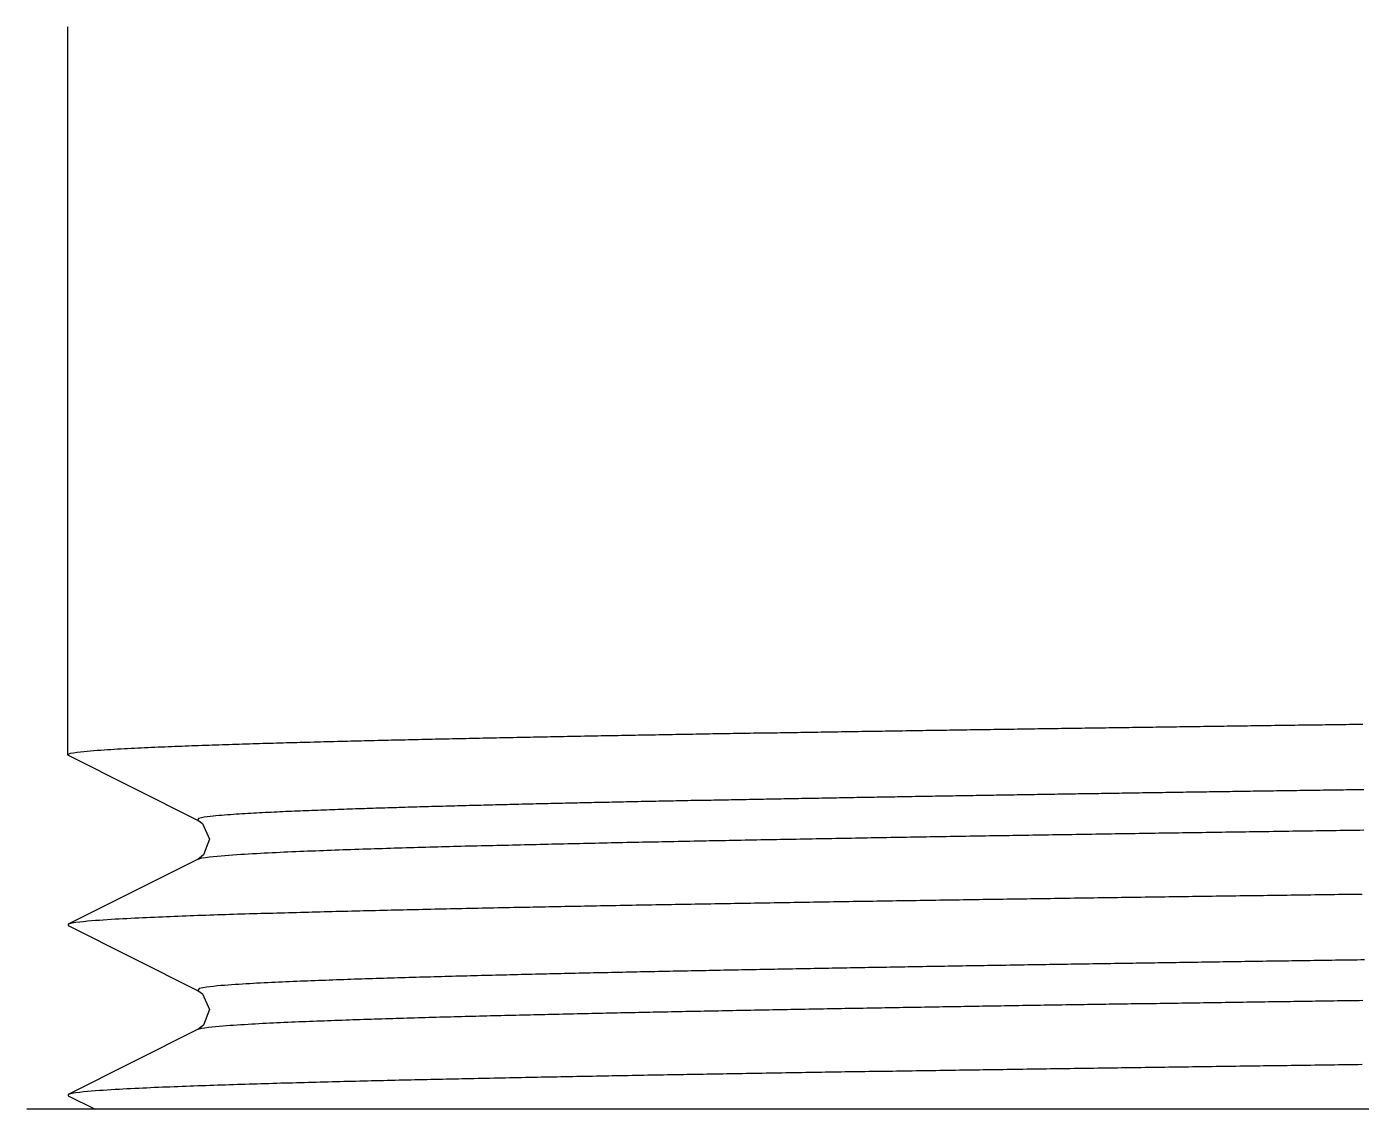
# Model space of a CAD drawing. Header units: millimetres. Extents: x 0 to 3800, y -67 to 2530.
# Drawn here: x 2301.56 to 2313.63, y 910.78 to 920.58 of the extents above; entities that cross this region are included whole.
import ezdxf

# ---------------------------------------------------------------- set-up
doc = ezdxf.new("R2010")
doc.units = ezdxf.units.MM
doc.layers.add('내부선 및 부속', color=4, linetype='Continuous')

msp = doc.modelspace()

# ---------------------------------------------------------------- linework, layer by layer
at = {"layer": '내부선 및 부속', "linetype": 'Continuous'}
for p, q in [((2301.924, 920.576), (2301.924, 913.993)), ((2301.93, 913.987), (2301.924, 913.993)), ((2301.93, 913.987), (2303.102, 913.4)), ((2303.102, 913.045), (2301.93, 912.459)), ((2301.93, 912.459), (2301.93, 912.447)), ((2301.93, 912.447), (2303.102, 911.86)), ((2303.102, 911.505), (2301.93, 910.919)), ((2301.93, 910.919), (2301.93, 910.907)), ((2301.93, 910.907), (2302.174, 910.785)), ((2343.354, 910.785), (2301.556, 910.785))]:
    msp.add_line(p, q, dxfattribs=at)
at = {"layer": '내부선 및 부속', "linetype": 'Continuous', "flags": 128}
for points in [[(2301.924, 913.992), (2301.951, 914.005), (2301.98, 914.01), (2302.011, 914.015), (2302.042, 914.018), (2302.073, 914.022), (2302.103, 914.024), (2302.133, 914.027), (2302.164, 914.03), (2302.194, 914.032), (2302.225, 914.034), (2302.255, 914.036), (2302.286, 914.038), (2302.316, 914.04), (2302.347, 914.042), (2302.378, 914.044), (2302.408, 914.045), (2302.439, 914.047), (2302.469, 914.049), (2302.5, 914.05), (2302.53, 914.052), (2302.561, 914.053), (2302.591, 914.055), (2302.622, 914.056), (2302.653, 914.058), (2302.683, 914.059), (2302.714, 914.06), (2302.744, 914.062), (2302.775, 914.063), (2302.806, 914.064), (2302.836, 914.065), (2302.867, 914.067), (2302.897, 914.068), (2302.928, 914.069), (2302.958, 914.07), (2302.989, 914.071), (2303.02, 914.072), (2303.05, 914.074), (2303.081, 914.075), (2303.111, 914.076), (2303.142, 914.077), (2303.173, 914.078), (2303.203, 914.079), (2303.234, 914.08), (2303.264, 914.081), (2303.295, 914.082), (2303.326, 914.083), (2303.356, 914.084), (2303.387, 914.085), (2303.417, 914.086), (2303.448, 914.087), (2303.479, 914.088), (2303.509, 914.089), (2303.54, 914.09), (2303.57, 914.091), (2303.601, 914.092), (2303.632, 914.093), (2303.662, 914.094), (2303.693, 914.095), (2303.723, 914.095), (2303.754, 914.096), (2303.784, 914.097), (2303.815, 914.098), (2303.846, 914.099), (2303.876, 914.1), (2303.907, 914.101), (2303.937, 914.102), (2303.968, 914.102), (2303.999, 914.103), (2304.029, 914.104), (2304.06, 914.105), (2304.09, 914.106), (2304.121, 914.106), (2304.152, 914.107), (2304.182, 914.108), (2304.213, 914.109), (2304.243, 914.11), (2304.274, 914.11), (2304.305, 914.111), (2304.335, 914.112), (2304.366, 914.113), (2304.396, 914.114), (2304.427, 914.114), (2304.458, 914.115), (2304.488, 914.116), (2304.519, 914.117), (2304.549, 914.117), (2304.58, 914.118), (2304.611, 914.119), (2304.641, 914.12), (2304.672, 914.12), (2304.702, 914.121), (2304.733, 914.122), (2304.764, 914.122), (2304.794, 914.123), (2304.825, 914.124), (2304.856, 914.125), (2304.886, 914.125), (2304.917, 914.126), (2304.947, 914.127), (2304.978, 914.127), (2304.978, 914.127), (2305.009, 914.128), (2305.039, 914.129), (2305.07, 914.13), (2305.1, 914.13), (2305.131, 914.131), (2305.162, 914.132), (2305.192, 914.132), (2305.223, 914.133), (2305.253, 914.134), (2305.284, 914.134), (2305.315, 914.135), (2305.345, 914.136), (2305.376, 914.136), (2305.406, 914.137), (2305.437, 914.138), (2305.468, 914.138), (2305.498, 914.139), (2305.529, 914.139), (2305.559, 914.14), (2305.59, 914.141), (2305.621, 914.141), (2305.651, 914.142), (2305.682, 914.143), (2305.712, 914.143), (2305.743, 914.144), (2305.774, 914.145), (2305.804, 914.145), (2305.835, 914.146), (2305.865, 914.146), (2305.896, 914.147), (2305.927, 914.148), (2305.957, 914.148), (2305.988, 914.149), (2306.018, 914.15), (2306.049, 914.15), (2306.08, 914.151), (2306.11, 914.151), (2306.141, 914.152), (2306.171, 914.153), (2306.202, 914.153), (2306.233, 914.154), (2306.263, 914.154), (2306.294, 914.155), (2306.324, 914.156), (2306.355, 914.156), (2306.386, 914.157), (2306.416, 914.157), (2306.447, 914.158), (2306.478, 914.158), (2306.508, 914.159), (2306.539, 914.16), (2306.569, 914.16), (2306.6, 914.161), (2306.631, 914.161), (2306.661, 914.162), (2306.692, 914.162), (2306.722, 914.163), (2306.753, 914.164), (2306.784, 914.164), (2306.814, 914.165), (2306.845, 914.165), (2306.875, 914.166), (2306.906, 914.166), (2306.937, 914.167), (2306.967, 914.168), (2306.998, 914.168), (2307.028, 914.169), (2307.059, 914.169), (2307.09, 914.17), (2307.12, 914.17), (2307.151, 914.171), (2307.181, 914.171), (2307.212, 914.172), (2307.243, 914.172), (2307.273, 914.173), (2307.304, 914.174), (2307.334, 914.174), (2307.365, 914.175), (2307.396, 914.175), (2307.426, 914.176), (2307.457, 914.176), (2307.488, 914.177), (2307.518, 914.177), (2307.549, 914.178), (2307.579, 914.178), (2307.61, 914.179), (2307.641, 914.179), (2307.671, 914.18), (2307.702, 914.181), (2307.732, 914.181), (2307.763, 914.182), (2307.794, 914.182), (2307.824, 914.183), (2307.855, 914.183), (2307.885, 914.184), (2307.916, 914.184), (2307.947, 914.185), (2307.977, 914.185), (2308.008, 914.186), (2308.038, 914.186), (2308.038, 914.186), (2308.069, 914.187), (2308.1, 914.187), (2308.13, 914.188), (2308.161, 914.188), (2308.191, 914.189), (2308.222, 914.189), (2308.253, 914.19), (2308.283, 914.19), (2308.314, 914.191), (2308.344, 914.191), (2308.375, 914.192), (2308.406, 914.192), (2308.436, 914.193), (2308.467, 914.193), (2308.498, 914.194), (2308.528, 914.194), (2308.559, 914.195), (2308.589, 914.195), (2308.62, 914.196), (2308.651, 914.196), (2308.681, 914.197), (2308.712, 914.197), (2308.742, 914.198), (2308.773, 914.198), (2308.804, 914.199), (2308.834, 914.199), (2308.865, 914.2), (2308.895, 914.2), (2308.926, 914.201), (2308.957, 914.201), (2308.987, 914.202), (2309.018, 914.202), (2309.048, 914.203), (2309.079, 914.203), (2309.11, 914.204), (2309.14, 914.204), (2309.171, 914.205), (2309.201, 914.205), (2309.232, 914.206), (2309.263, 914.206), (2309.293, 914.206), (2309.324, 914.207), (2309.355, 914.207), (2309.385, 914.208), (2309.416, 914.208), (2309.446, 914.209), (2309.477, 914.209), (2309.508, 914.21), (2309.538, 914.21), (2309.569, 914.211), (2309.599, 914.211), (2309.63, 914.212), (2309.661, 914.212), (2309.691, 914.213), (2309.722, 914.213), (2309.752, 914.214), (2309.783, 914.214), (2309.814, 914.214), (2309.844, 914.215), (2309.875, 914.215), (2309.905, 914.216), (2309.936, 914.216), (2309.967, 914.217), (2309.997, 914.217), (2310.028, 914.218), (2310.058, 914.218), (2310.089, 914.219), (2310.12, 914.219), (2310.15, 914.22), (2310.181, 914.22), (2310.211, 914.22), (2310.242, 914.221), (2310.273, 914.221), (2310.303, 914.222), (2310.334, 914.222), (2310.365, 914.223), (2310.395, 914.223), (2310.426, 914.224), (2310.456, 914.224), (2310.487, 914.224), (2310.518, 914.225), (2310.548, 914.225), (2310.579, 914.226), (2310.609, 914.226), (2310.64, 914.227), (2310.671, 914.227), (2310.701, 914.228), (2310.732, 914.228), (2310.762, 914.229), (2310.793, 914.229), (2310.824, 914.229), (2310.854, 914.23), (2310.885, 914.23), (2310.915, 914.231), (2310.946, 914.231), (2310.977, 914.232), (2311.007, 914.232), (2311.038, 914.232), (2311.069, 914.233), (2311.099, 914.233), (2311.099, 914.233), (2311.13, 914.234), (2311.16, 914.234), (2311.191, 914.235), (2311.222, 914.235), (2311.252, 914.236), (2311.283, 914.236), (2311.313, 914.236), (2311.344, 914.237), (2311.375, 914.237), (2311.405, 914.238), (2311.436, 914.238), (2311.466, 914.239), (2311.497, 914.239), (2311.528, 914.239), (2311.558, 914.24), (2311.589, 914.24), (2311.619, 914.241), (2311.65, 914.241), (2311.681, 914.242), (2311.711, 914.242), (2311.742, 914.242), (2311.772, 914.243), (2311.803, 914.243), (2311.834, 914.244), (2311.864, 914.244), (2311.895, 914.245), (2311.926, 914.245), (2311.956, 914.245), (2311.987, 914.246), (2312.017, 914.246), (2312.048, 914.247), (2312.079, 914.247), (2312.109, 914.248), (2312.14, 914.248), (2312.17, 914.248), (2312.201, 914.249), (2312.232, 914.249), (2312.262, 914.25), (2312.293, 914.25), (2312.323, 914.251), (2312.354, 914.251), (2312.385, 914.251), (2312.415, 914.252), (2312.446, 914.252), (2312.476, 914.253), (2312.507, 914.253), (2312.538, 914.253), (2312.568, 914.254), (2312.599, 914.254), (2312.629, 914.255), (2312.66, 914.255), (2312.691, 914.256), (2312.721, 914.256), (2312.752, 914.256), (2312.783, 914.257), (2312.813, 914.257), (2312.844, 914.258), (2312.874, 914.258), (2312.905, 914.258), (2312.936, 914.259), (2312.966, 914.259), (2312.997, 914.26), (2313.027, 914.26), (2313.058, 914.261), (2313.089, 914.261), (2313.119, 914.261), (2313.15, 914.262), (2313.18, 914.262), (2313.211, 914.263), (2313.242, 914.263), (2313.272, 914.263), (2313.303, 914.264), (2313.333, 914.264), (2313.364, 914.265), (2313.395, 914.265), (2313.425, 914.265), (2313.456, 914.266), (2313.487, 914.266), (2313.517, 914.267), (2313.548, 914.267), (2313.578, 914.267), (2313.609, 914.268), (2313.64, 914.268)], [(2313.65, 913.675), (2313.624, 913.675), (2313.598, 913.674), (2313.571, 913.674), (2313.545, 913.674), (2313.519, 913.673), (2313.492, 913.673), (2313.466, 913.672), (2313.44, 913.672), (2313.413, 913.672), (2313.387, 913.671), (2313.361, 913.671), (2313.334, 913.67), (2313.308, 913.67), (2313.281, 913.67), (2313.255, 913.669), (2313.229, 913.669), (2313.202, 913.669), (2313.176, 913.668), (2313.15, 913.668), (2313.123, 913.667), (2313.097, 913.667), (2313.071, 913.667), (2313.044, 913.666), (2313.018, 913.666), (2312.991, 913.666), (2312.965, 913.665), (2312.939, 913.665), (2312.912, 913.664), (2312.886, 913.664), (2312.86, 913.664), (2312.833, 913.663), (2312.807, 913.663), (2312.781, 913.662), (2312.754, 913.662), (2312.728, 913.662), (2312.702, 913.661), (2312.675, 913.661), (2312.649, 913.661), (2312.622, 913.66), (2312.596, 913.66), (2312.57, 913.659), (2312.543, 913.659), (2312.517, 913.659), (2312.491, 913.658), (2312.464, 913.658), (2312.438, 913.657), (2312.412, 913.657), (2312.385, 913.657), (2312.359, 913.656), (2312.332, 913.656), (2312.306, 913.655), (2312.28, 913.655), (2312.253, 913.655), (2312.227, 913.654), (2312.201, 913.654), (2312.174, 913.654), (2312.148, 913.653), (2312.122, 913.653), (2312.095, 913.652), (2312.069, 913.652), (2312.043, 913.652), (2312.016, 913.651), (2311.99, 913.651), (2311.963, 913.65), (2311.937, 913.65), (2311.911, 913.65), (2311.911, 913.65), (2311.884, 913.649), (2311.858, 913.649), (2311.832, 913.648), (2311.805, 913.648), (2311.779, 913.648), (2311.753, 913.647), (2311.726, 913.647), (2311.7, 913.646), (2311.673, 913.646), (2311.647, 913.646), (2311.621, 913.645), (2311.594, 913.645), (2311.568, 913.644), (2311.542, 913.644), (2311.515, 913.644), (2311.489, 913.643), (2311.463, 913.643), (2311.436, 913.642), (2311.41, 913.642), (2311.384, 913.642), (2311.357, 913.641), (2311.331, 913.641), (2311.304, 913.64), (2311.278, 913.64), (2311.252, 913.639), (2311.225, 913.639), (2311.199, 913.639), (2311.173, 913.638), (2311.146, 913.638), (2311.12, 913.637), (2311.094, 913.637), (2311.067, 913.637), (2311.041, 913.636), (2311.015, 913.636), (2310.988, 913.635), (2310.962, 913.635), (2310.935, 913.635), (2310.909, 913.634), (2310.883, 913.634), (2310.856, 913.633), (2310.83, 913.633), (2310.804, 913.632), (2310.777, 913.632), (2310.751, 913.632), (2310.725, 913.631), (2310.698, 913.631), (2310.672, 913.63), (2310.645, 913.63), (2310.619, 913.63), (2310.593, 913.629), (2310.566, 913.629), (2310.54, 913.628), (2310.514, 913.628), (2310.487, 913.627), (2310.461, 913.627), (2310.435, 913.627), (2310.408, 913.626), (2310.382, 913.626), (2310.356, 913.625), (2310.329, 913.625), (2310.303, 913.624), (2310.276, 913.624), (2310.25, 913.624), (2310.224, 913.623), (2310.197, 913.623), (2310.171, 913.622), (2310.145, 913.622), (2310.118, 913.621), (2310.092, 913.621), (2310.066, 913.621), (2310.039, 913.62), (2310.013, 913.62), (2309.987, 913.619), (2309.96, 913.619), (2309.934, 913.618), (2309.907, 913.618), (2309.881, 913.617), (2309.855, 913.617), (2309.828, 913.617), (2309.802, 913.616), (2309.776, 913.616), (2309.749, 913.615), (2309.723, 913.615), (2309.697, 913.614), (2309.67, 913.614), (2309.644, 913.614), (2309.617, 913.613), (2309.591, 913.613), (2309.565, 913.612), (2309.538, 913.612), (2309.512, 913.611), (2309.486, 913.611), (2309.459, 913.61), (2309.433, 913.61), (2309.407, 913.609), (2309.38, 913.609), (2309.354, 913.609), (2309.328, 913.608), (2309.301, 913.608), (2309.275, 913.607), (2309.275, 913.607), (2309.248, 913.607), (2309.222, 913.606), (2309.196, 913.606), (2309.169, 913.605), (2309.143, 913.605), (2309.117, 913.604), (2309.09, 913.604), (2309.064, 913.604), (2309.038, 913.603), (2309.011, 913.603), (2308.985, 913.602), (2308.959, 913.602), (2308.932, 913.601), (2308.906, 913.601), (2308.879, 913.6), (2308.853, 913.6), (2308.827, 913.599), (2308.8, 913.599), (2308.774, 913.598), (2308.748, 913.598), (2308.721, 913.597), (2308.695, 913.597), (2308.669, 913.596), (2308.642, 913.596), (2308.616, 913.596), (2308.59, 913.595), (2308.563, 913.595), (2308.537, 913.594), (2308.51, 913.594), (2308.484, 913.593), (2308.458, 913.593), (2308.431, 913.592), (2308.405, 913.592), (2308.379, 913.591), (2308.352, 913.591), (2308.326, 913.59), (2308.3, 913.59), (2308.273, 913.589), (2308.247, 913.589), (2308.221, 913.588), (2308.194, 913.588), (2308.168, 913.587), (2308.141, 913.587), (2308.115, 913.586), (2308.089, 913.586), (2308.062, 913.585), (2308.036, 913.585), (2308.01, 913.584), (2307.983, 913.584), (2307.957, 913.583), (2307.931, 913.583), (2307.904, 913.582), (2307.878, 913.582), (2307.852, 913.581), (2307.825, 913.581), (2307.799, 913.58), (2307.772, 913.58), (2307.746, 913.579), (2307.72, 913.579), (2307.693, 913.578), (2307.667, 913.578), (2307.641, 913.577), (2307.614, 913.577), (2307.588, 913.576), (2307.562, 913.576), (2307.535, 913.575), (2307.509, 913.575), (2307.482, 913.574), (2307.456, 913.573), (2307.43, 913.573), (2307.403, 913.572), (2307.377, 913.572), (2307.351, 913.571), (2307.324, 913.571), (2307.298, 913.57), (2307.272, 913.57), (2307.245, 913.569), (2307.219, 913.569), (2307.193, 913.568), (2307.166, 913.568), (2307.14, 913.567), (2307.114, 913.567), (2307.087, 913.566), (2307.061, 913.565), (2307.034, 913.565), (2307.008, 913.564), (2306.982, 913.564), (2306.955, 913.563), (2306.929, 913.563), (2306.903, 913.562), (2306.876, 913.562), (2306.85, 913.561), (2306.824, 913.56), (2306.797, 913.56), (2306.771, 913.559), (2306.745, 913.559), (2306.718, 913.558), (2306.692, 913.558), (2306.665, 913.557), (2306.639, 913.556), (2306.639, 913.556), (2306.613, 913.556), (2306.586, 913.555), (2306.56, 913.555), (2306.534, 913.554), (2306.507, 913.553), (2306.481, 913.553), (2306.455, 913.552), (2306.428, 913.552), (2306.402, 913.551), (2306.376, 913.551), (2306.349, 913.55), (2306.323, 913.549), (2306.296, 913.549), (2306.27, 913.548), (2306.244, 913.547), (2306.217, 913.547), (2306.191, 913.546), (2306.165, 913.546), (2306.138, 913.545), (2306.112, 913.544), (2306.086, 913.544), (2306.059, 913.543), (2306.033, 913.543), (2306.007, 913.542), (2305.98, 913.541), (2305.954, 913.541), (2305.927, 913.54), (2305.901, 913.539), (2305.875, 913.539), (2305.848, 913.538), (2305.822, 913.537), (2305.796, 913.537), (2305.769, 913.536), (2305.743, 913.535), (2305.717, 913.535), (2305.69, 913.534), (2305.664, 913.533), (2305.638, 913.533), (2305.611, 913.532), (2305.585, 913.531), (2305.559, 913.531), (2305.532, 913.53), (2305.506, 913.529), (2305.479, 913.529), (2305.453, 913.528), (2305.427, 913.527), (2305.4, 913.527), (2305.374, 913.526), (2305.348, 913.525), (2305.321, 913.524), (2305.295, 913.524), (2305.269, 913.523), (2305.242, 913.522), (2305.216, 913.522), (2305.19, 913.521), (2305.163, 913.52), (2305.137, 913.519), (2305.111, 913.519), (2305.084, 913.518), (2305.058, 913.517), (2305.031, 913.516), (2305.005, 913.516), (2304.979, 913.515), (2304.952, 913.514), (2304.926, 913.513), (2304.9, 913.512), (2304.873, 913.512), (2304.847, 913.511), (2304.821, 913.51), (2304.794, 913.509), (2304.768, 913.508), (2304.742, 913.508), (2304.715, 913.507), (2304.689, 913.506), (2304.663, 913.505), (2304.636, 913.504), (2304.61, 913.503), (2304.584, 913.502), (2304.557, 913.502), (2304.531, 913.501), (2304.504, 913.5), (2304.478, 913.499), (2304.452, 913.498), (2304.425, 913.497), (2304.399, 913.496), (2304.373, 913.495), (2304.346, 913.494), (2304.32, 913.493), (2304.294, 913.492), (2304.267, 913.491), (2304.241, 913.49), (2304.215, 913.489), (2304.188, 913.488), (2304.162, 913.487), (2304.136, 913.486), (2304.109, 913.485), (2304.083, 913.484), (2304.057, 913.483), (2304.03, 913.482), (2304.004, 913.481), (2304.004, 913.481), (2303.978, 913.48), (2303.951, 913.479), (2303.925, 913.478), (2303.899, 913.477), (2303.872, 913.475), (2303.846, 913.474), (2303.82, 913.473), (2303.793, 913.472), (2303.767, 913.47), (2303.741, 913.469), (2303.714, 913.468), (2303.688, 913.467), (2303.662, 913.465), (2303.635, 913.464), (2303.609, 913.462), (2303.583, 913.461), (2303.556, 913.459), (2303.53, 913.458), (2303.504, 913.456), (2303.477, 913.454), (2303.451, 913.453), (2303.425, 913.451), (2303.398, 913.449), (2303.372, 913.447), (2303.346, 913.445), (2303.32, 913.443), (2303.293, 913.441), (2303.267, 913.438), (2303.241, 913.436), (2303.215, 913.433), (2303.189, 913.43), (2303.162, 913.426), (2303.136, 913.421), (2303.111, 913.416), (2303.103, 913.4), (2303.103, 913.4)], [(2303.103, 913.4), (2303.147, 913.368), (2303.21, 913.227), (2303.154, 913.085), (2303.103, 913.045)], [(2313.65, 913.308), (2313.614, 913.307), (2313.578, 913.307), (2313.543, 913.306), (2313.507, 913.306), (2313.471, 913.305), (2313.436, 913.305), (2313.4, 913.304), (2313.364, 913.304), (2313.329, 913.303), (2313.293, 913.303), (2313.258, 913.302), (2313.222, 913.302), (2313.186, 913.301), (2313.151, 913.301), (2313.115, 913.3), (2313.079, 913.3), (2313.044, 913.299), (2313.008, 913.299), (2312.972, 913.298), (2312.937, 913.297), (2312.901, 913.297), (2312.865, 913.296), (2312.83, 913.296), (2312.794, 913.295), (2312.758, 913.295), (2312.723, 913.294), (2312.687, 913.294), (2312.652, 913.293), (2312.616, 913.293), (2312.58, 913.292), (2312.545, 913.292), (2312.509, 913.291), (2312.473, 913.291), (2312.438, 913.29), (2312.402, 913.29), (2312.366, 913.289), (2312.331, 913.289), (2312.295, 913.288), (2312.259, 913.288), (2312.224, 913.287), (2312.188, 913.286), (2312.152, 913.286), (2312.117, 913.285), (2312.081, 913.285), (2312.046, 913.284), (2312.01, 913.284), (2311.974, 913.283), (2311.939, 913.283), (2311.903, 913.282), (2311.867, 913.282), (2311.832, 913.281), (2311.796, 913.281), (2311.76, 913.28), (2311.76, 913.28), (2311.725, 913.279), (2311.689, 913.279), (2311.653, 913.278), (2311.618, 913.278), (2311.582, 913.277), (2311.546, 913.277), (2311.511, 913.276), (2311.475, 913.276), (2311.44, 913.275), (2311.404, 913.275), (2311.368, 913.274), (2311.333, 913.273), (2311.297, 913.273), (2311.261, 913.272), (2311.226, 913.272), (2311.19, 913.271), (2311.154, 913.271), (2311.119, 913.27), (2311.083, 913.27), (2311.047, 913.269), (2311.012, 913.268), (2310.976, 913.268), (2310.94, 913.267), (2310.905, 913.267), (2310.869, 913.266), (2310.834, 913.266), (2310.798, 913.265), (2310.762, 913.265), (2310.727, 913.264), (2310.691, 913.263), (2310.655, 913.263), (2310.62, 913.262), (2310.584, 913.262), (2310.548, 913.261), (2310.513, 913.261), (2310.477, 913.26), (2310.441, 913.259), (2310.406, 913.259), (2310.37, 913.258), (2310.334, 913.258), (2310.299, 913.257), (2310.263, 913.257), (2310.228, 913.256), (2310.192, 913.255), (2310.156, 913.255), (2310.121, 913.254), (2310.085, 913.254), (2310.049, 913.253), (2310.014, 913.252), (2309.978, 913.252), (2309.942, 913.251), (2309.907, 913.251), (2309.871, 913.25), (2309.835, 913.249), (2309.8, 913.249), (2309.764, 913.248), (2309.728, 913.248), (2309.693, 913.247), (2309.657, 913.246), (2309.622, 913.246), (2309.586, 913.245), (2309.55, 913.245), (2309.515, 913.244), (2309.479, 913.243), (2309.443, 913.243), (2309.408, 913.242), (2309.372, 913.242), (2309.336, 913.241), (2309.301, 913.24), (2309.265, 913.24), (2309.229, 913.239), (2309.194, 913.239), (2309.158, 913.238), (2309.122, 913.237), (2309.087, 913.237), (2309.051, 913.236), (2309.016, 913.235), (2308.98, 913.235), (2308.944, 913.234), (2308.909, 913.234), (2308.873, 913.233), (2308.837, 913.232), (2308.802, 913.232), (2308.766, 913.231), (2308.73, 913.23), (2308.695, 913.23), (2308.659, 913.229), (2308.623, 913.228), (2308.588, 913.228), (2308.552, 913.227), (2308.517, 913.226), (2308.481, 913.226), (2308.445, 913.225), (2308.41, 913.225), (2308.374, 913.224), (2308.338, 913.223), (2308.303, 913.223), (2308.267, 913.222), (2308.231, 913.221), (2308.196, 913.221), (2308.196, 913.221), (2308.16, 913.22), (2308.124, 913.219), (2308.089, 913.219), (2308.053, 913.218), (2308.017, 913.217), (2307.982, 913.216), (2307.946, 913.216), (2307.911, 913.215), (2307.875, 913.214), (2307.839, 913.214), (2307.804, 913.213), (2307.768, 913.212), (2307.732, 913.212), (2307.697, 913.211), (2307.661, 913.21), (2307.625, 913.21), (2307.59, 913.209), (2307.554, 913.208), (2307.518, 913.207), (2307.483, 913.207), (2307.447, 913.206), (2307.412, 913.205), (2307.376, 913.205), (2307.34, 913.204), (2307.305, 913.203), (2307.269, 913.202), (2307.233, 913.202), (2307.198, 913.201), (2307.162, 913.2), (2307.126, 913.2), (2307.091, 913.199), (2307.055, 913.198), (2307.019, 913.197), (2306.984, 913.197), (2306.948, 913.196), (2306.913, 913.195), (2306.877, 913.194), (2306.841, 913.194), (2306.806, 913.193), (2306.77, 913.192), (2306.734, 913.191), (2306.699, 913.19), (2306.663, 913.19), (2306.627, 913.189), (2306.592, 913.188), (2306.556, 913.187), (2306.52, 913.186), (2306.485, 913.186), (2306.449, 913.185), (2306.414, 913.184), (2306.378, 913.183), (2306.342, 913.182), (2306.307, 913.182), (2306.271, 913.181), (2306.235, 913.18), (2306.2, 913.179), (2306.164, 913.178), (2306.128, 913.178), (2306.093, 913.177), (2306.057, 913.176), (2306.021, 913.175), (2305.986, 913.174), (2305.95, 913.173), (2305.915, 913.172), (2305.879, 913.172), (2305.843, 913.171), (2305.808, 913.17), (2305.772, 913.169), (2305.736, 913.168), (2305.701, 913.167), (2305.665, 913.166), (2305.629, 913.165), (2305.594, 913.164), (2305.558, 913.163), (2305.522, 913.163), (2305.487, 913.162), (2305.451, 913.161), (2305.416, 913.16), (2305.38, 913.159), (2305.344, 913.158), (2305.309, 913.157), (2305.273, 913.156), (2305.237, 913.155), (2305.202, 913.154), (2305.166, 913.153), (2305.13, 913.152), (2305.095, 913.151), (2305.059, 913.15), (2305.024, 913.149), (2304.988, 913.148), (2304.952, 913.147), (2304.917, 913.146), (2304.881, 913.145), (2304.845, 913.143), (2304.81, 913.142), (2304.774, 913.141), (2304.738, 913.14), (2304.703, 913.139), (2304.667, 913.138), (2304.632, 913.137), (2304.632, 913.137), (2304.596, 913.136), (2304.56, 913.134), (2304.525, 913.133), (2304.489, 913.132), (2304.453, 913.131), (2304.418, 913.13), (2304.382, 913.128), (2304.347, 913.127), (2304.311, 913.126), (2304.275, 913.124), (2304.24, 913.123), (2304.204, 913.122), (2304.168, 913.12), (2304.133, 913.119), (2304.097, 913.118), (2304.062, 913.116), (2304.026, 913.115), (2303.99, 913.113), (2303.955, 913.112), (2303.919, 913.11), (2303.883, 913.109), (2303.848, 913.107), (2303.812, 913.105), (2303.777, 913.104), (2303.741, 913.102), (2303.705, 913.1), (2303.67, 913.098), (2303.634, 913.096), (2303.599, 913.094), (2303.563, 913.092), (2303.527, 913.09), (2303.492, 913.088), (2303.456, 913.086), (2303.421, 913.083), (2303.385, 913.081), (2303.349, 913.078), (2303.314, 913.075), (2303.278, 913.072), (2303.243, 913.069), (2303.208, 913.065), (2303.172, 913.06), (2303.137, 913.055), (2303.103, 913.045), (2303.103, 913.045)], [(2313.636, 912.728), (2313.6, 912.728), (2313.564, 912.727), (2313.529, 912.727), (2313.493, 912.726), (2313.457, 912.726), (2313.422, 912.726), (2313.386, 912.725), (2313.35, 912.725), (2313.315, 912.724), (2313.279, 912.724), (2313.243, 912.723), (2313.207, 912.723), (2313.172, 912.722), (2313.136, 912.722), (2313.1, 912.721), (2313.065, 912.721), (2313.029, 912.72), (2312.993, 912.72), (2312.957, 912.719), (2312.922, 912.719), (2312.886, 912.718), (2312.85, 912.718), (2312.815, 912.717), (2312.779, 912.717), (2312.743, 912.716), (2312.708, 912.716), (2312.672, 912.715), (2312.636, 912.715), (2312.6, 912.714), (2312.565, 912.714), (2312.529, 912.714), (2312.493, 912.713), (2312.458, 912.713), (2312.422, 912.712), (2312.386, 912.712), (2312.351, 912.711), (2312.315, 912.711), (2312.279, 912.71), (2312.243, 912.71), (2312.208, 912.709), (2312.172, 912.709), (2312.136, 912.708), (2312.101, 912.708), (2312.065, 912.707), (2312.029, 912.707), (2311.993, 912.706), (2311.958, 912.706), (2311.922, 912.705), (2311.886, 912.705), (2311.851, 912.704), (2311.815, 912.704), (2311.779, 912.703), (2311.744, 912.703), (2311.744, 912.703), (2311.708, 912.702), (2311.672, 912.702), (2311.636, 912.701), (2311.601, 912.701), (2311.565, 912.7), (2311.529, 912.7), (2311.494, 912.699), (2311.458, 912.699), (2311.422, 912.698), (2311.387, 912.698), (2311.351, 912.697), (2311.315, 912.697), (2311.279, 912.696), (2311.244, 912.696), (2311.208, 912.695), (2311.172, 912.695), (2311.137, 912.694), (2311.101, 912.694), (2311.065, 912.693), (2311.03, 912.693), (2310.994, 912.692), (2310.958, 912.692), (2310.922, 912.691), (2310.887, 912.69), (2310.851, 912.69), (2310.815, 912.689), (2310.78, 912.689), (2310.744, 912.688), (2310.708, 912.688), (2310.672, 912.687), (2310.637, 912.687), (2310.601, 912.686), (2310.565, 912.686), (2310.53, 912.685), (2310.494, 912.685), (2310.458, 912.684), (2310.423, 912.684), (2310.387, 912.683), (2310.351, 912.683), (2310.315, 912.682), (2310.28, 912.682), (2310.244, 912.681), (2310.208, 912.681), (2310.173, 912.68), (2310.137, 912.68), (2310.101, 912.679), (2310.066, 912.678), (2310.03, 912.678), (2309.994, 912.677), (2309.958, 912.677), (2309.923, 912.676), (2309.887, 912.676), (2309.851, 912.675), (2309.816, 912.675), (2309.78, 912.674), (2309.744, 912.674), (2309.708, 912.673), (2309.673, 912.673), (2309.637, 912.672), (2309.601, 912.671), (2309.566, 912.671), (2309.53, 912.67), (2309.494, 912.67), (2309.459, 912.669), (2309.423, 912.669), (2309.387, 912.668), (2309.351, 912.668), (2309.316, 912.667), (2309.28, 912.666), (2309.244, 912.666), (2309.209, 912.665), (2309.173, 912.665), (2309.137, 912.664), (2309.102, 912.664), (2309.066, 912.663), (2309.03, 912.663), (2308.994, 912.662), (2308.959, 912.661), (2308.923, 912.661), (2308.887, 912.66), (2308.852, 912.66), (2308.816, 912.659), (2308.78, 912.659), (2308.745, 912.658), (2308.709, 912.657), (2308.673, 912.657), (2308.637, 912.656), (2308.602, 912.656), (2308.566, 912.655), (2308.53, 912.655), (2308.495, 912.654), (2308.459, 912.653), (2308.423, 912.653), (2308.388, 912.652), (2308.352, 912.652), (2308.316, 912.651), (2308.28, 912.65), (2308.245, 912.65), (2308.209, 912.649), (2308.173, 912.649), (2308.173, 912.649), (2308.138, 912.648), (2308.102, 912.647), (2308.066, 912.647), (2308.03, 912.646), (2307.995, 912.646), (2307.959, 912.645), (2307.923, 912.644), (2307.888, 912.644), (2307.852, 912.643), (2307.816, 912.643), (2307.781, 912.642), (2307.745, 912.641), (2307.709, 912.641), (2307.673, 912.64), (2307.638, 912.64), (2307.602, 912.639), (2307.566, 912.638), (2307.531, 912.638), (2307.495, 912.637), (2307.459, 912.636), (2307.424, 912.636), (2307.388, 912.635), (2307.352, 912.635), (2307.316, 912.634), (2307.281, 912.633), (2307.245, 912.633), (2307.209, 912.632), (2307.174, 912.631), (2307.138, 912.631), (2307.102, 912.63), (2307.067, 912.63), (2307.031, 912.629), (2306.995, 912.628), (2306.959, 912.628), (2306.924, 912.627), (2306.888, 912.626), (2306.852, 912.626), (2306.817, 912.625), (2306.781, 912.624), (2306.745, 912.624), (2306.71, 912.623), (2306.674, 912.622), (2306.638, 912.622), (2306.602, 912.621), (2306.567, 912.62), (2306.531, 912.62), (2306.495, 912.619), (2306.46, 912.618), (2306.424, 912.618), (2306.388, 912.617), (2306.353, 912.616), (2306.317, 912.616), (2306.281, 912.615), (2306.245, 912.614), (2306.21, 912.613), (2306.174, 912.613), (2306.138, 912.612), (2306.103, 912.611), (2306.067, 912.611), (2306.031, 912.61), (2305.996, 912.609), (2305.96, 912.609), (2305.924, 912.608), (2305.888, 912.607), (2305.853, 912.606), (2305.817, 912.606), (2305.781, 912.605), (2305.746, 912.604), (2305.71, 912.603), (2305.674, 912.603), (2305.639, 912.602), (2305.603, 912.601), (2305.567, 912.6), (2305.531, 912.6), (2305.496, 912.599), (2305.46, 912.598), (2305.424, 912.597), (2305.389, 912.597), (2305.353, 912.596), (2305.317, 912.595), (2305.282, 912.594), (2305.246, 912.594), (2305.21, 912.593), (2305.174, 912.592), (2305.139, 912.591), (2305.103, 912.59), (2305.067, 912.59), (2305.032, 912.589), (2304.996, 912.588), (2304.96, 912.587), (2304.925, 912.586), (2304.889, 912.586), (2304.853, 912.585), (2304.817, 912.584), (2304.782, 912.583), (2304.746, 912.582), (2304.71, 912.581), (2304.675, 912.581), (2304.639, 912.58), (2304.603, 912.579), (2304.603, 912.579), (2304.568, 912.578), (2304.532, 912.577), (2304.496, 912.576), (2304.461, 912.575), (2304.425, 912.574), (2304.389, 912.574), (2304.353, 912.573), (2304.318, 912.572), (2304.282, 912.571), (2304.246, 912.57), (2304.211, 912.569), (2304.175, 912.568), (2304.139, 912.567), (2304.104, 912.566), (2304.068, 912.565), (2304.032, 912.564), (2303.997, 912.563), (2303.961, 912.562), (2303.925, 912.561), (2303.889, 912.56), (2303.854, 912.559), (2303.818, 912.558), (2303.782, 912.557), (2303.747, 912.556), (2303.711, 912.555), (2303.675, 912.554), (2303.64, 912.553), (2303.604, 912.552), (2303.568, 912.551), (2303.533, 912.55), (2303.497, 912.549), (2303.461, 912.548), (2303.425, 912.547), (2303.39, 912.545), (2303.354, 912.544), (2303.318, 912.543), (2303.283, 912.542), (2303.247, 912.541), (2303.211, 912.54), (2303.176, 912.538), (2303.14, 912.537), (2303.104, 912.536), (2303.069, 912.534), (2303.033, 912.533), (2302.997, 912.532), (2302.962, 912.53), (2302.926, 912.529), (2302.89, 912.528), (2302.854, 912.526), (2302.819, 912.525), (2302.783, 912.523), (2302.747, 912.522), (2302.712, 912.52), (2302.676, 912.519), (2302.64, 912.517), (2302.605, 912.516), (2302.569, 912.514), (2302.533, 912.512), (2302.498, 912.51), (2302.462, 912.508), (2302.426, 912.507), (2302.391, 912.505), (2302.355, 912.503), (2302.32, 912.5), (2302.284, 912.498), (2302.248, 912.496), (2302.213, 912.493), (2302.177, 912.491), (2302.141, 912.488), (2302.106, 912.485), (2302.07, 912.481), (2302.035, 912.477), (2302, 912.473), (2301.964, 912.468), (2301.93, 912.458), (2301.93, 912.458)], [(2313.655, 912.135), (2313.622, 912.135), (2313.59, 912.134), (2313.557, 912.134), (2313.524, 912.133), (2313.491, 912.133), (2313.459, 912.132), (2313.426, 912.132), (2313.393, 912.132), (2313.36, 912.131), (2313.328, 912.131), (2313.295, 912.13), (2313.262, 912.13), (2313.229, 912.129), (2313.197, 912.129), (2313.164, 912.128), (2313.131, 912.128), (2313.098, 912.127), (2313.066, 912.127), (2313.033, 912.126), (2313, 912.126), (2312.968, 912.125), (2312.935, 912.125), (2312.902, 912.124), (2312.869, 912.124), (2312.837, 912.123), (2312.804, 912.123), (2312.771, 912.123), (2312.738, 912.122), (2312.706, 912.122), (2312.673, 912.121), (2312.64, 912.121), (2312.607, 912.12), (2312.575, 912.12), (2312.542, 912.119), (2312.509, 912.119), (2312.476, 912.118), (2312.444, 912.118), (2312.411, 912.117), (2312.378, 912.117), (2312.345, 912.116), (2312.345, 912.116), (2312.313, 912.116), (2312.28, 912.115), (2312.247, 912.115), (2312.215, 912.114), (2312.182, 912.114), (2312.149, 912.113), (2312.116, 912.113), (2312.084, 912.112), (2312.051, 912.112), (2312.018, 912.111), (2311.985, 912.111), (2311.953, 912.11), (2311.92, 912.11), (2311.887, 912.109), (2311.854, 912.109), (2311.822, 912.108), (2311.789, 912.108), (2311.756, 912.107), (2311.723, 912.107), (2311.691, 912.106), (2311.658, 912.106), (2311.625, 912.105), (2311.592, 912.105), (2311.56, 912.104), (2311.527, 912.104), (2311.494, 912.103), (2311.462, 912.103), (2311.429, 912.102), (2311.396, 912.102), (2311.363, 912.101), (2311.331, 912.101), (2311.298, 912.1), (2311.265, 912.1), (2311.232, 912.099), (2311.2, 912.099), (2311.167, 912.098), (2311.134, 912.098), (2311.101, 912.097), (2311.069, 912.097), (2311.036, 912.096), (2311.003, 912.096), (2310.97, 912.095), (2310.938, 912.095), (2310.905, 912.094), (2310.872, 912.094), (2310.839, 912.093), (2310.807, 912.093), (2310.774, 912.092), (2310.741, 912.092), (2310.709, 912.091), (2310.676, 912.091), (2310.643, 912.09), (2310.61, 912.09), (2310.578, 912.089), (2310.545, 912.089), (2310.512, 912.088), (2310.479, 912.087), (2310.447, 912.087), (2310.414, 912.086), (2310.381, 912.086), (2310.348, 912.085), (2310.316, 912.085), (2310.283, 912.084), (2310.25, 912.084), (2310.217, 912.083), (2310.185, 912.083), (2310.152, 912.082), (2310.119, 912.082), (2310.086, 912.081), (2310.054, 912.081), (2310.021, 912.08), (2309.988, 912.079), (2309.956, 912.079), (2309.923, 912.078), (2309.89, 912.078), (2309.857, 912.077), (2309.825, 912.077), (2309.792, 912.076), (2309.759, 912.076), (2309.726, 912.075), (2309.694, 912.075), (2309.661, 912.074), (2309.628, 912.073), (2309.595, 912.073), (2309.563, 912.072), (2309.53, 912.072), (2309.497, 912.071), (2309.464, 912.071), (2309.432, 912.07), (2309.399, 912.07), (2309.366, 912.069), (2309.333, 912.068), (2309.301, 912.068), (2309.268, 912.067), (2309.235, 912.067), (2309.203, 912.066), (2309.17, 912.066), (2309.137, 912.065), (2309.104, 912.064), (2309.072, 912.064), (2309.072, 912.064), (2309.039, 912.063), (2309.006, 912.063), (2308.973, 912.062), (2308.941, 912.062), (2308.908, 912.061), (2308.875, 912.06), (2308.842, 912.06), (2308.81, 912.059), (2308.777, 912.059), (2308.744, 912.058), (2308.711, 912.057), (2308.679, 912.057), (2308.646, 912.056), (2308.613, 912.056), (2308.581, 912.055), (2308.548, 912.054), (2308.515, 912.054), (2308.482, 912.053), (2308.45, 912.053), (2308.417, 912.052), (2308.384, 912.051), (2308.351, 912.051), (2308.319, 912.05), (2308.286, 912.05), (2308.253, 912.049), (2308.22, 912.048), (2308.188, 912.048), (2308.155, 912.047), (2308.122, 912.047), (2308.089, 912.046), (2308.057, 912.045), (2308.024, 912.045), (2307.991, 912.044), (2307.959, 912.043), (2307.926, 912.043), (2307.893, 912.042), (2307.86, 912.042), (2307.828, 912.041), (2307.795, 912.04), (2307.762, 912.04), (2307.729, 912.039), (2307.697, 912.038), (2307.664, 912.038), (2307.631, 912.037), (2307.598, 912.037), (2307.566, 912.036), (2307.533, 912.035), (2307.5, 912.035), (2307.467, 912.034), (2307.435, 912.033), (2307.402, 912.033), (2307.369, 912.032), (2307.337, 912.031), (2307.304, 912.031), (2307.271, 912.03), (2307.238, 912.029), (2307.206, 912.029), (2307.173, 912.028), (2307.14, 912.027), (2307.107, 912.027), (2307.075, 912.026), (2307.042, 912.025), (2307.009, 912.025), (2306.976, 912.024), (2306.944, 912.023), (2306.911, 912.022), (2306.878, 912.022), (2306.845, 912.021), (2306.813, 912.02), (2306.78, 912.02), (2306.747, 912.019), (2306.715, 912.018), (2306.682, 912.018), (2306.649, 912.017), (2306.616, 912.016), (2306.584, 912.015), (2306.551, 912.015), (2306.518, 912.014), (2306.485, 912.013), (2306.453, 912.012), (2306.42, 912.012), (2306.387, 912.011), (2306.354, 912.01), (2306.322, 912.009), (2306.289, 912.009), (2306.256, 912.008), (2306.224, 912.007), (2306.191, 912.006), (2306.158, 912.006), (2306.125, 912.005), (2306.093, 912.004), (2306.06, 912.003), (2306.027, 912.003), (2305.994, 912.002), (2305.962, 912.001), (2305.929, 912), (2305.896, 911.999), (2305.863, 911.999), (2305.831, 911.998), (2305.798, 911.997), (2305.798, 911.997), (2305.765, 911.996), (2305.733, 911.995), (2305.7, 911.995), (2305.667, 911.994), (2305.634, 911.993), (2305.602, 911.992), (2305.569, 911.991), (2305.536, 911.99), (2305.503, 911.989), (2305.471, 911.989), (2305.438, 911.988), (2305.405, 911.987), (2305.372, 911.986), (2305.34, 911.985), (2305.307, 911.984), (2305.274, 911.983), (2305.242, 911.982), (2305.209, 911.981), (2305.176, 911.981), (2305.143, 911.98), (2305.111, 911.979), (2305.078, 911.978), (2305.045, 911.977), (2305.012, 911.976), (2304.98, 911.975), (2304.947, 911.974), (2304.914, 911.973), (2304.881, 911.972), (2304.849, 911.971), (2304.816, 911.97), (2304.783, 911.969), (2304.751, 911.968), (2304.718, 911.967), (2304.685, 911.966), (2304.652, 911.965), (2304.62, 911.964), (2304.587, 911.963), (2304.554, 911.962), (2304.522, 911.961), (2304.489, 911.959), (2304.456, 911.958), (2304.423, 911.957), (2304.391, 911.956), (2304.358, 911.955), (2304.325, 911.954), (2304.292, 911.953), (2304.26, 911.951), (2304.227, 911.95), (2304.194, 911.949), (2304.162, 911.948), (2304.129, 911.946), (2304.096, 911.945), (2304.063, 911.944), (2304.031, 911.942), (2303.998, 911.941), (2303.965, 911.94), (2303.933, 911.938), (2303.9, 911.937), (2303.867, 911.935), (2303.834, 911.934), (2303.802, 911.932), (2303.769, 911.931), (2303.736, 911.929), (2303.704, 911.927), (2303.671, 911.926), (2303.638, 911.924), (2303.606, 911.922), (2303.573, 911.92), (2303.54, 911.919), (2303.507, 911.917), (2303.475, 911.914), (2303.442, 911.912), (2303.409, 911.91), (2303.377, 911.908), (2303.344, 911.905), (2303.311, 911.903), (2303.279, 911.9), (2303.246, 911.896), (2303.214, 911.893), (2303.181, 911.889), (2303.149, 911.884), (2303.117, 911.877), (2303.103, 911.86), (2303.103, 911.86)], [(2303.103, 911.86), (2303.147, 911.828), (2303.21, 911.687), (2303.154, 911.545), (2303.103, 911.505)], [(2313.64, 911.768), (2313.607, 911.767), (2313.575, 911.767), (2313.542, 911.766), (2313.509, 911.766), (2313.476, 911.765), (2313.444, 911.765), (2313.411, 911.765), (2313.378, 911.764), (2313.345, 911.764), (2313.313, 911.763), (2313.28, 911.763), (2313.247, 911.762), (2313.214, 911.762), (2313.182, 911.761), (2313.149, 911.761), (2313.116, 911.76), (2313.084, 911.76), (2313.051, 911.759), (2313.018, 911.759), (2312.985, 911.758), (2312.953, 911.758), (2312.92, 911.757), (2312.887, 911.757), (2312.854, 911.756), (2312.822, 911.756), (2312.789, 911.756), (2312.756, 911.755), (2312.723, 911.755), (2312.691, 911.754), (2312.658, 911.754), (2312.625, 911.753), (2312.592, 911.753), (2312.56, 911.752), (2312.527, 911.752), (2312.494, 911.751), (2312.461, 911.751), (2312.429, 911.75), (2312.396, 911.75), (2312.363, 911.749), (2312.363, 911.749), (2312.331, 911.749), (2312.298, 911.748), (2312.265, 911.748), (2312.232, 911.747), (2312.2, 911.747), (2312.167, 911.746), (2312.134, 911.746), (2312.101, 911.745), (2312.069, 911.745), (2312.036, 911.744), (2312.003, 911.744), (2311.97, 911.743), (2311.938, 911.743), (2311.905, 911.742), (2311.872, 911.742), (2311.839, 911.741), (2311.807, 911.741), (2311.774, 911.74), (2311.741, 911.74), (2311.708, 911.739), (2311.676, 911.739), (2311.643, 911.738), (2311.61, 911.738), (2311.578, 911.737), (2311.545, 911.737), (2311.512, 911.736), (2311.479, 911.736), (2311.447, 911.735), (2311.414, 911.735), (2311.381, 911.734), (2311.348, 911.734), (2311.316, 911.733), (2311.283, 911.733), (2311.25, 911.732), (2311.217, 911.732), (2311.185, 911.731), (2311.152, 911.731), (2311.119, 911.73), (2311.086, 911.73), (2311.054, 911.729), (2311.021, 911.729), (2310.988, 911.728), (2310.955, 911.728), (2310.923, 911.727), (2310.89, 911.727), (2310.857, 911.726), (2310.825, 911.726), (2310.792, 911.725), (2310.759, 911.725), (2310.726, 911.724), (2310.694, 911.724), (2310.661, 911.723), (2310.628, 911.723), (2310.595, 911.722), (2310.563, 911.722), (2310.53, 911.721), (2310.497, 911.72), (2310.464, 911.72), (2310.432, 911.719), (2310.399, 911.719), (2310.366, 911.718), (2310.333, 911.718), (2310.301, 911.717), (2310.268, 911.717), (2310.235, 911.716), (2310.202, 911.716), (2310.17, 911.715), (2310.137, 911.715), (2310.104, 911.714), (2310.072, 911.714), (2310.039, 911.713), (2310.006, 911.712), (2309.973, 911.712), (2309.941, 911.711), (2309.908, 911.711), (2309.875, 911.71), (2309.842, 911.71), (2309.81, 911.709), (2309.777, 911.709), (2309.744, 911.708), (2309.711, 911.708), (2309.679, 911.707), (2309.646, 911.706), (2309.613, 911.706), (2309.58, 911.705), (2309.548, 911.705), (2309.515, 911.704), (2309.482, 911.704), (2309.449, 911.703), (2309.417, 911.703), (2309.384, 911.702), (2309.351, 911.701), (2309.319, 911.701), (2309.286, 911.7), (2309.253, 911.7), (2309.22, 911.699), (2309.188, 911.699), (2309.155, 911.698), (2309.122, 911.697), (2309.089, 911.697), (2309.089, 911.697), (2309.057, 911.696), (2309.024, 911.696), (2308.991, 911.695), (2308.958, 911.695), (2308.926, 911.694), (2308.893, 911.693), (2308.86, 911.693), (2308.827, 911.692), (2308.795, 911.692), (2308.762, 911.691), (2308.729, 911.69), (2308.697, 911.69), (2308.664, 911.689), (2308.631, 911.689), (2308.598, 911.688), (2308.566, 911.688), (2308.533, 911.687), (2308.5, 911.686), (2308.467, 911.686), (2308.435, 911.685), (2308.402, 911.685), (2308.369, 911.684), (2308.336, 911.683), (2308.304, 911.683), (2308.271, 911.682), (2308.238, 911.682), (2308.205, 911.681), (2308.173, 911.68), (2308.14, 911.68), (2308.107, 911.679), (2308.074, 911.678), (2308.042, 911.678), (2308.009, 911.677), (2307.976, 911.677), (2307.944, 911.676), (2307.911, 911.675), (2307.878, 911.675), (2307.845, 911.674), (2307.813, 911.673), (2307.78, 911.673), (2307.747, 911.672), (2307.714, 911.672), (2307.682, 911.671), (2307.649, 911.67), (2307.616, 911.67), (2307.583, 911.669), (2307.551, 911.668), (2307.518, 911.668), (2307.485, 911.667), (2307.452, 911.666), (2307.42, 911.666), (2307.387, 911.665), (2307.354, 911.664), (2307.322, 911.664), (2307.289, 911.663), (2307.256, 911.662), (2307.223, 911.662), (2307.191, 911.661), (2307.158, 911.66), (2307.125, 911.66), (2307.092, 911.659), (2307.06, 911.658), (2307.027, 911.658), (2306.994, 911.657), (2306.961, 911.656), (2306.929, 911.656), (2306.896, 911.655), (2306.863, 911.654), (2306.831, 911.653), (2306.798, 911.653), (2306.765, 911.652), (2306.732, 911.651), (2306.7, 911.651), (2306.667, 911.65), (2306.634, 911.649), (2306.601, 911.648), (2306.569, 911.648), (2306.536, 911.647), (2306.503, 911.646), (2306.47, 911.646), (2306.438, 911.645), (2306.405, 911.644), (2306.372, 911.643), (2306.339, 911.643), (2306.307, 911.642), (2306.274, 911.641), (2306.241, 911.64), (2306.209, 911.64), (2306.176, 911.639), (2306.143, 911.638), (2306.11, 911.637), (2306.078, 911.636), (2306.045, 911.636), (2306.012, 911.635), (2305.979, 911.634), (2305.947, 911.633), (2305.914, 911.633), (2305.881, 911.632), (2305.848, 911.631), (2305.816, 911.63), (2305.816, 911.63), (2305.783, 911.629), (2305.75, 911.629), (2305.718, 911.628), (2305.685, 911.627), (2305.652, 911.626), (2305.619, 911.625), (2305.587, 911.624), (2305.554, 911.624), (2305.521, 911.623), (2305.488, 911.622), (2305.456, 911.621), (2305.423, 911.62), (2305.39, 911.619), (2305.357, 911.618), (2305.325, 911.617), (2305.292, 911.617), (2305.259, 911.616), (2305.227, 911.615), (2305.194, 911.614), (2305.161, 911.613), (2305.128, 911.612), (2305.096, 911.611), (2305.063, 911.61), (2305.03, 911.609), (2304.997, 911.608), (2304.965, 911.607), (2304.932, 911.606), (2304.899, 911.605), (2304.867, 911.604), (2304.834, 911.603), (2304.801, 911.602), (2304.768, 911.601), (2304.736, 911.6), (2304.703, 911.599), (2304.67, 911.598), (2304.637, 911.597), (2304.605, 911.596), (2304.572, 911.595), (2304.539, 911.594), (2304.507, 911.593), (2304.474, 911.592), (2304.441, 911.591), (2304.408, 911.589), (2304.376, 911.588), (2304.343, 911.587), (2304.31, 911.586), (2304.278, 911.585), (2304.245, 911.583), (2304.212, 911.582), (2304.179, 911.581), (2304.147, 911.58), (2304.114, 911.578), (2304.081, 911.577), (2304.048, 911.576), (2304.016, 911.575), (2303.983, 911.573), (2303.95, 911.572), (2303.918, 911.57), (2303.885, 911.569), (2303.852, 911.568), (2303.819, 911.566), (2303.787, 911.564), (2303.754, 911.563), (2303.721, 911.561), (2303.689, 911.56), (2303.656, 911.558), (2303.623, 911.556), (2303.591, 911.554), (2303.558, 911.552), (2303.525, 911.55), (2303.493, 911.548), (2303.46, 911.546), (2303.427, 911.544), (2303.395, 911.542), (2303.362, 911.539), (2303.329, 911.537), (2303.296, 911.534), (2303.264, 911.531), (2303.231, 911.528), (2303.199, 911.524), (2303.167, 911.519), (2303.134, 911.514), (2303.103, 911.505), (2303.103, 911.505)], [(2313.636, 911.189), (2313.6, 911.188), (2313.564, 911.188), (2313.529, 911.187), (2313.493, 911.187), (2313.457, 911.186), (2313.422, 911.186), (2313.386, 911.185), (2313.35, 911.185), (2313.315, 911.184), (2313.279, 911.184), (2313.243, 911.183), (2313.207, 911.183), (2313.172, 911.182), (2313.136, 911.182), (2313.1, 911.181), (2313.065, 911.181), (2313.029, 911.18), (2312.993, 911.18), (2312.957, 911.179), (2312.922, 911.179), (2312.886, 911.179), (2312.85, 911.178), (2312.815, 911.178), (2312.779, 911.177), (2312.743, 911.177), (2312.708, 911.176), (2312.672, 911.176), (2312.636, 911.175), (2312.6, 911.175), (2312.565, 911.174), (2312.529, 911.174), (2312.493, 911.173), (2312.458, 911.173), (2312.422, 911.172), (2312.386, 911.172), (2312.351, 911.171), (2312.315, 911.171), (2312.279, 911.17), (2312.243, 911.17), (2312.208, 911.169), (2312.172, 911.169), (2312.136, 911.168), (2312.101, 911.168), (2312.065, 911.167), (2312.029, 911.167), (2311.993, 911.166), (2311.958, 911.166), (2311.922, 911.165), (2311.886, 911.165), (2311.851, 911.164), (2311.815, 911.164), (2311.779, 911.163), (2311.744, 911.163), (2311.744, 911.163), (2311.708, 911.162), (2311.672, 911.162), (2311.636, 911.161), (2311.601, 911.161), (2311.565, 911.16), (2311.529, 911.16), (2311.494, 911.159), (2311.458, 911.159), (2311.422, 911.158), (2311.387, 911.158), (2311.351, 911.157), (2311.315, 911.157), (2311.279, 911.156), (2311.244, 911.156), (2311.208, 911.155), (2311.172, 911.155), (2311.137, 911.154), (2311.101, 911.154), (2311.065, 911.153), (2311.029, 911.153), (2310.994, 911.152), (2310.958, 911.152), (2310.922, 911.151), (2310.887, 911.151), (2310.851, 911.15), (2310.815, 911.15), (2310.78, 911.149), (2310.744, 911.149), (2310.708, 911.148), (2310.672, 911.148), (2310.637, 911.147), (2310.601, 911.147), (2310.565, 911.146), (2310.53, 911.145), (2310.494, 911.145), (2310.458, 911.144), (2310.423, 911.144), (2310.387, 911.143), (2310.351, 911.143), (2310.315, 911.142), (2310.28, 911.142), (2310.244, 911.141), (2310.208, 911.141), (2310.173, 911.14), (2310.137, 911.14), (2310.101, 911.139), (2310.066, 911.139), (2310.03, 911.138), (2309.994, 911.138), (2309.958, 911.137), (2309.923, 911.136), (2309.887, 911.136), (2309.851, 911.135), (2309.816, 911.135), (2309.78, 911.134), (2309.744, 911.134), (2309.708, 911.133), (2309.673, 911.133), (2309.637, 911.132), (2309.601, 911.132), (2309.566, 911.131), (2309.53, 911.13), (2309.494, 911.13), (2309.459, 911.129), (2309.423, 911.129), (2309.387, 911.128), (2309.351, 911.128), (2309.316, 911.127), (2309.28, 911.127), (2309.244, 911.126), (2309.209, 911.126), (2309.173, 911.125), (2309.137, 911.124), (2309.102, 911.124), (2309.066, 911.123), (2309.03, 911.123), (2308.994, 911.122), (2308.959, 911.122), (2308.923, 911.121), (2308.887, 911.12), (2308.852, 911.12), (2308.816, 911.119), (2308.78, 911.119), (2308.745, 911.118), (2308.709, 911.118), (2308.673, 911.117), (2308.637, 911.116), (2308.602, 911.116), (2308.566, 911.115), (2308.53, 911.115), (2308.495, 911.114), (2308.459, 911.114), (2308.423, 911.113), (2308.387, 911.112), (2308.352, 911.112), (2308.316, 911.111), (2308.28, 911.111), (2308.245, 911.11), (2308.209, 911.109), (2308.173, 911.109), (2308.173, 911.109), (2308.138, 911.108), (2308.102, 911.108), (2308.066, 911.107), (2308.03, 911.106), (2307.995, 911.106), (2307.959, 911.105), (2307.923, 911.105), (2307.888, 911.104), (2307.852, 911.103), (2307.816, 911.103), (2307.781, 911.102), (2307.745, 911.102), (2307.709, 911.101), (2307.673, 911.1), (2307.638, 911.1), (2307.602, 911.099), (2307.566, 911.099), (2307.531, 911.098), (2307.495, 911.097), (2307.459, 911.097), (2307.424, 911.096), (2307.388, 911.095), (2307.352, 911.095), (2307.316, 911.094), (2307.281, 911.094), (2307.245, 911.093), (2307.209, 911.092), (2307.174, 911.092), (2307.138, 911.091), (2307.102, 911.09), (2307.067, 911.09), (2307.031, 911.089), (2306.995, 911.088), (2306.959, 911.088), (2306.924, 911.087), (2306.888, 911.086), (2306.852, 911.086), (2306.817, 911.085), (2306.781, 911.084), (2306.745, 911.084), (2306.71, 911.083), (2306.674, 911.082), (2306.638, 911.082), (2306.602, 911.081), (2306.567, 911.08), (2306.531, 911.08), (2306.495, 911.079), (2306.46, 911.078), (2306.424, 911.078), (2306.388, 911.077), (2306.353, 911.076), (2306.317, 911.076), (2306.281, 911.075), (2306.245, 911.074), (2306.21, 911.074), (2306.174, 911.073), (2306.138, 911.072), (2306.103, 911.072), (2306.067, 911.071), (2306.031, 911.07), (2305.996, 911.069), (2305.96, 911.069), (2305.924, 911.068), (2305.888, 911.067), (2305.853, 911.067), (2305.817, 911.066), (2305.781, 911.065), (2305.746, 911.064), (2305.71, 911.064), (2305.674, 911.063), (2305.639, 911.062), (2305.603, 911.061), (2305.567, 911.061), (2305.531, 911.06), (2305.496, 911.059), (2305.46, 911.058), (2305.424, 911.058), (2305.389, 911.057), (2305.353, 911.056), (2305.317, 911.055), (2305.282, 911.055), (2305.246, 911.054), (2305.21, 911.053), (2305.174, 911.052), (2305.139, 911.051), (2305.103, 911.051), (2305.067, 911.05), (2305.032, 911.049), (2304.996, 911.048), (2304.96, 911.047), (2304.925, 911.047), (2304.889, 911.046), (2304.853, 911.045), (2304.817, 911.044), (2304.782, 911.043), (2304.746, 911.042), (2304.71, 911.042), (2304.675, 911.041), (2304.639, 911.04), (2304.603, 911.039), (2304.603, 911.039), (2304.568, 911.038), (2304.532, 911.037), (2304.496, 911.036), (2304.461, 911.036), (2304.425, 911.035), (2304.389, 911.034), (2304.353, 911.033), (2304.318, 911.032), (2304.282, 911.031), (2304.246, 911.03), (2304.211, 911.029), (2304.175, 911.028), (2304.139, 911.027), (2304.104, 911.026), (2304.068, 911.025), (2304.032, 911.024), (2303.996, 911.023), (2303.961, 911.022), (2303.925, 911.021), (2303.889, 911.021), (2303.854, 911.02), (2303.818, 911.018), (2303.782, 911.017), (2303.747, 911.016), (2303.711, 911.015), (2303.675, 911.014), (2303.64, 911.013), (2303.604, 911.012), (2303.568, 911.011), (2303.532, 911.01), (2303.497, 911.009), (2303.461, 911.008), (2303.425, 911.007), (2303.39, 911.006), (2303.354, 911.004), (2303.318, 911.003), (2303.283, 911.002), (2303.247, 911.001), (2303.211, 911), (2303.176, 910.998), (2303.14, 910.997), (2303.104, 910.996), (2303.069, 910.995), (2303.033, 910.993), (2302.997, 910.992), (2302.962, 910.991), (2302.926, 910.989), (2302.89, 910.988), (2302.854, 910.986), (2302.819, 910.985), (2302.783, 910.984), (2302.747, 910.982), (2302.712, 910.981), (2302.676, 910.979), (2302.64, 910.977), (2302.605, 910.976), (2302.569, 910.974), (2302.533, 910.972), (2302.498, 910.971), (2302.462, 910.969), (2302.426, 910.967), (2302.391, 910.965), (2302.355, 910.963), (2302.32, 910.961), (2302.284, 910.958), (2302.248, 910.956), (2302.213, 910.954), (2302.177, 910.951), (2302.141, 910.948), (2302.106, 910.945), (2302.07, 910.942), (2302.035, 910.938), (2302, 910.933), (2301.964, 910.928), (2301.93, 910.918), (2301.93, 910.918)]]:
    msp.add_lwpolyline(points, dxfattribs=at)

doc.saveas('drawing.dxf')
